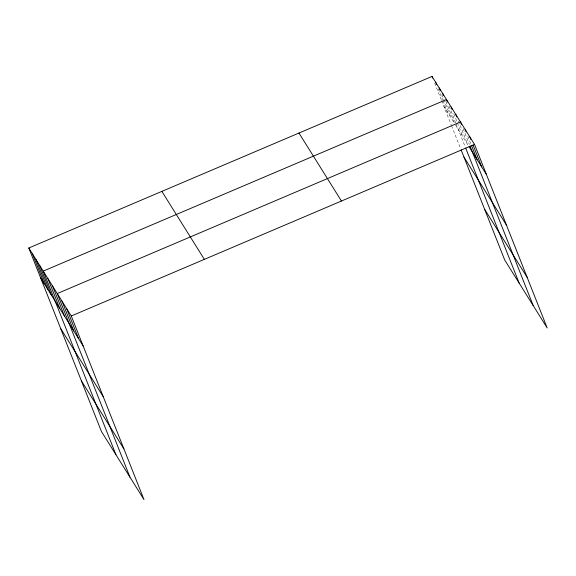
<?xml version="1.0" encoding="UTF-8"?>
<svg xmlns="http://www.w3.org/2000/svg" width="576" height="576" viewBox="0 0 576 576"><rect width="100%" height="100%" fill="white"/><g stroke="black" fill="none" stroke-linecap="round" stroke-linejoin="round"><path stroke-width="0.43" stroke-dasharray="2.88 2.16" d="M443.894 106.394L454.277 123.012M455.63 125.179L467.683 144.468L458.453 121.154M467.806 136.109L471.096 144.439M463.133 128.635L469.39 144.454M453.78 113.681L457.078 122.004M457.409 122.832L463.01 136.987M449.107 106.2L455.702 122.854M456.034 123.682L465.026 146.412M445.831 101.254L454.399 122.897M441.886 94.644L451.116 117.958M438.278 88.862L442.562 99.684M442.894 100.519L447.509 112.176M434.664 83.088L441.259 99.734M441.59 100.57L451.224 124.906M451.541 125.712L460.778 149.047"/><path stroke-width="0.86" d="M28.8 248.004L71.28 315.986L143.971 499.572L101.491 431.59L28.8 248.004L432.029 76.428L474.509 144.41L547.2 327.996L504.72 260.014L461.102 149.846M446.472 99.54L43.243 271.116L115.934 454.709M71.28 315.986L474.509 144.41M469.087 146.707L486.382 174.377M463.968 157.09L506.448 225.072M484.646 209.318L527.126 277.301M298.966 133.049L341.446 201.031M161.863 191.383L204.35 259.366M40.666 277.978L83.153 345.96M60.739 328.666L103.219 396.648M81.418 380.902L123.898 448.884M469.836 136.93L470.83 139.428M473.134 145.253L481.709 166.903M465.163 129.449L466.157 131.947M471.427 145.267L477.029 159.422M461.484 124.474L460.49 121.975L57.262 293.551L129.953 477.144M470.052 146.117L533.182 305.561M455.818 114.494L456.811 116.993M451.145 107.014L452.138 109.512M446.803 100.375L447.458 102.038M465.667 148.018L519.163 283.126M442.865 93.758L443.52 95.429M439.25 87.984L440.237 90.482M435.643 82.202L436.63 84.701M432.029 76.428L432.691 78.091M66.607 308.506L78.48 338.479M61.934 301.032L73.8 330.998M52.589 286.07L64.454 316.044M47.916 278.597L59.782 308.57M39.636 265.342L51.502 295.308M36.022 259.56L47.887 289.534M32.414 253.778L44.28 283.752"/></g></svg>
